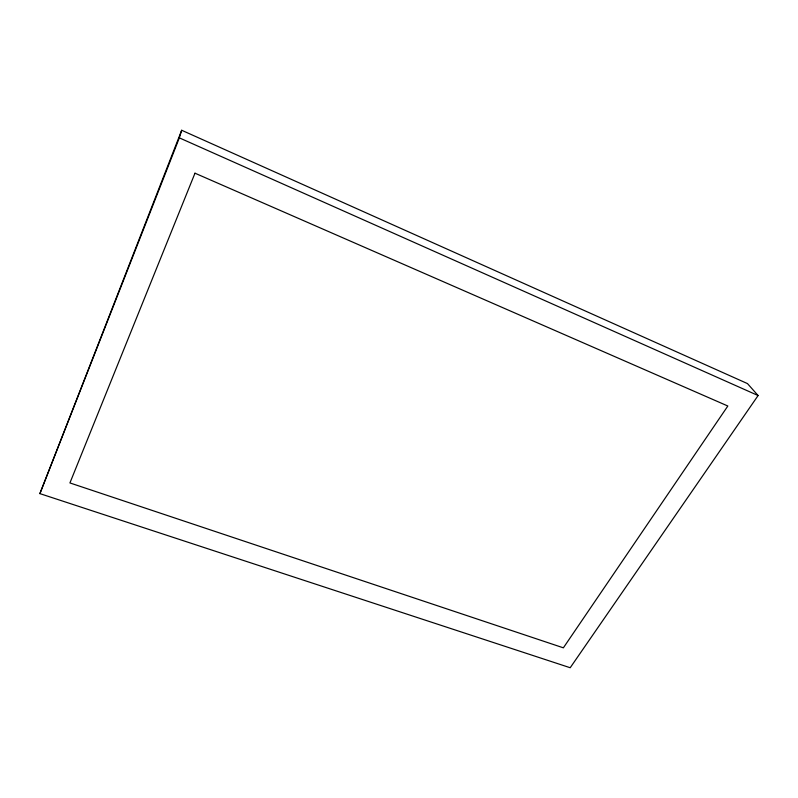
<?xml version="1.0" encoding="UTF-8"?>
<svg xmlns="http://www.w3.org/2000/svg" width="798" height="798" viewBox="0 0 798 798"><rect width="100%" height="100%" fill="white"/><g stroke="black" fill="none" stroke-linecap="round" stroke-linejoin="round"><path stroke-width="1.2" d="M39.9 493.623L179.341 137.864L181.675 130.264L747.477 383.589L758.1 395.539L570.201 667.736L39.9 493.623L181.675 130.264M179.341 137.864L758.1 395.539M194.981 173.196L69.925 482.94L563.368 647.826L727.836 406.012L194.981 173.196"/></g></svg>
